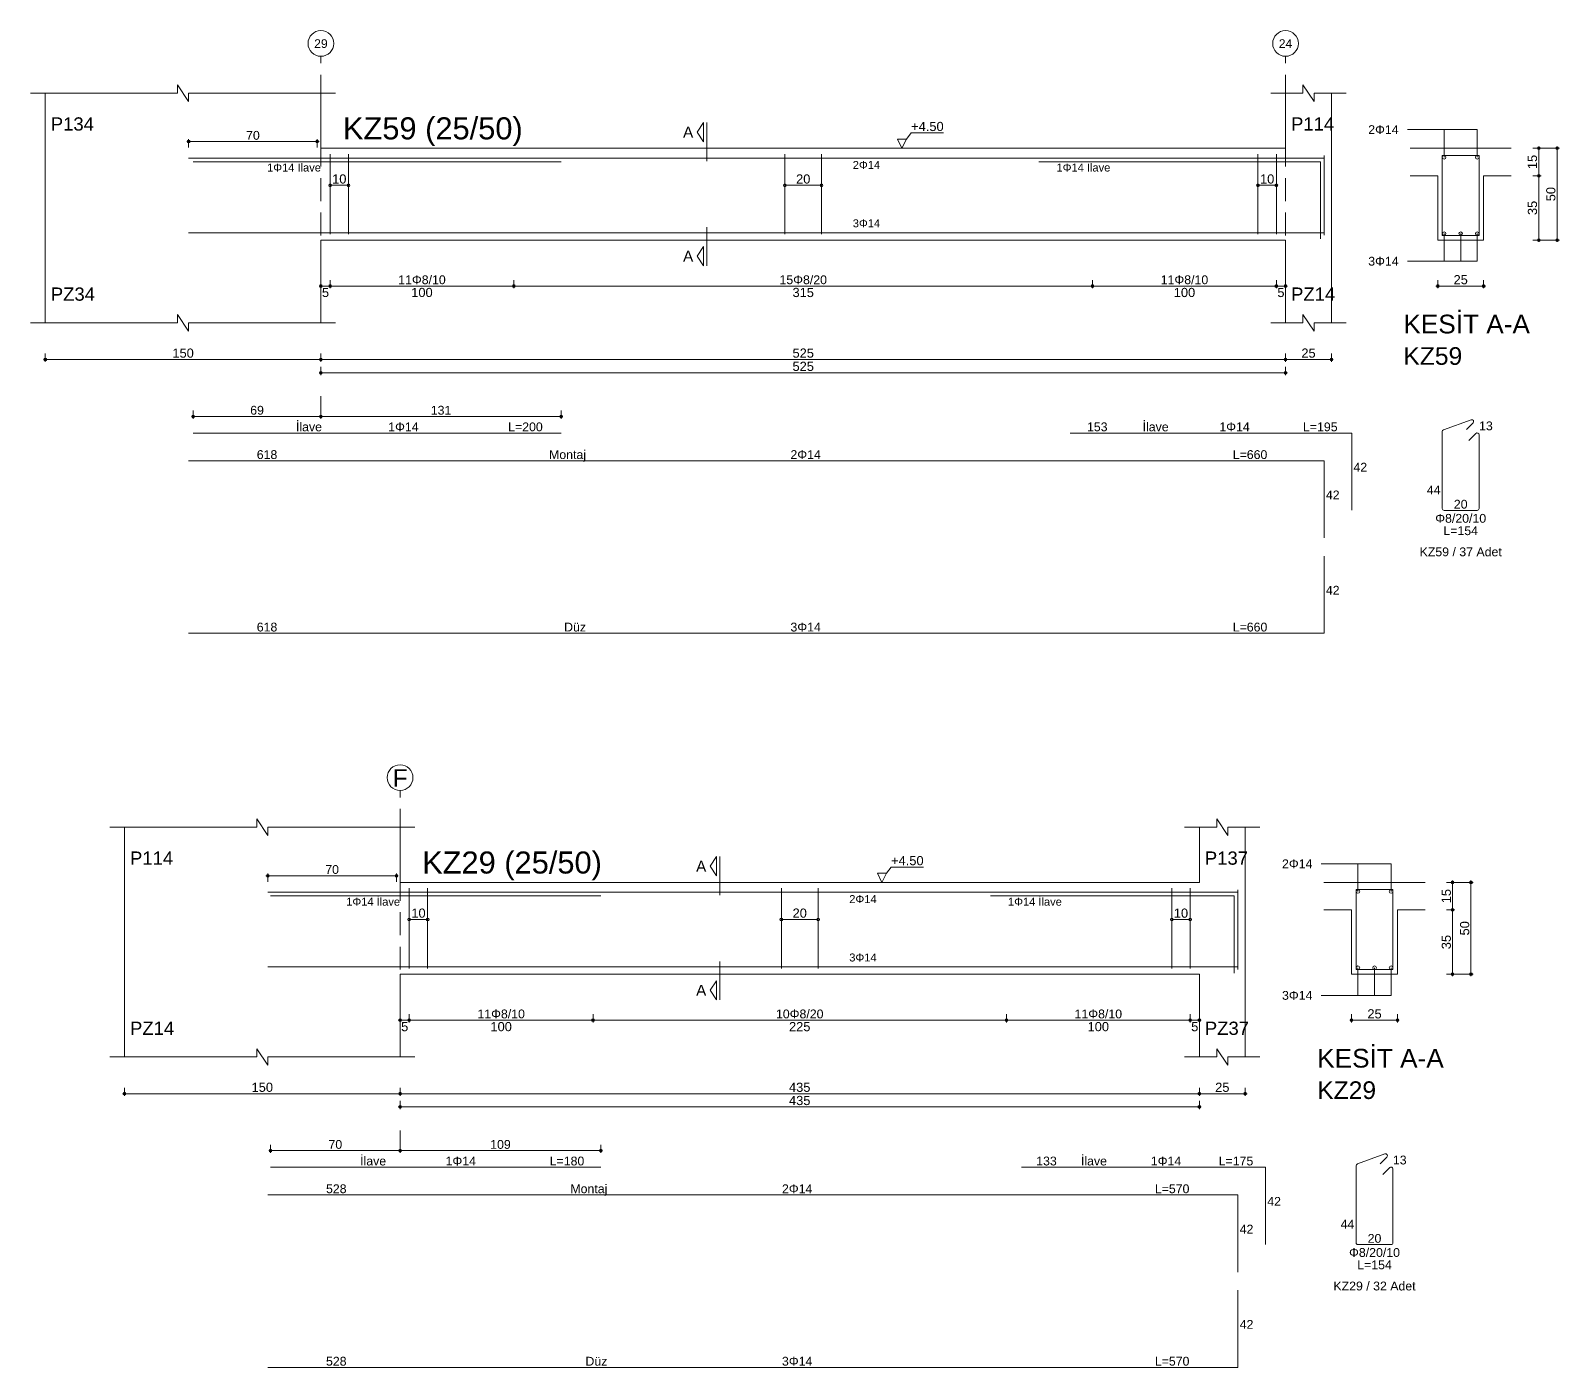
# Model space of a CAD drawing. Header units: millimetres. Extents: x 2232 to 85269, y -3593 to 5869.
# Drawn here: x 30286 to 31534, y -1417 to -326 of the extents above; entities that cross this region are included whole.
import ezdxf

# ---------------------------------------------------------------- set-up
doc = ezdxf.new("R2010")
doc.units = ezdxf.units.MM
doc.linetypes.add('DASHDOT2', pattern=[12.7, 6.35, -3.175, 0, -3.175])
doc.linetypes.add('DASHED4', pattern=[18.75, 12.5, -6.25])
doc.layers.add('aks', color=251, linetype='DASHDOT2', lineweight=35)
for name, color, linetype in [('Donatı Topl. Uzun. Yazısı', 7, 'Continuous'), ('Donatı Uz. Yazısı', 7, 'Continuous'), ('Donatı Yazısı', 7, 'Continuous'), ('Donatı Çizgisi', 7, 'Continuous'), ('Kiriş', 7, 'Continuous'), ('Standart', 7, 'Continuous'), ('Ölçülendirme', 7, 'Continuous')]:
    doc.layers.add(name, color=color, linetype=linetype)
doc.styles.add('arial_1_18', font='arial.ttf', dxfattribs={"height": 0.2})

# ---------------------------------------------------------------- blocks, each defined once
blk = doc.blocks.new('IDE212Entity7292')
at = {"layer": 'aks', "color": 30, "linetype": 'DASHED4', "lineweight": 5}
for points in [[(17312.57, 2016.8), (17312.57, 2151.8)], [(17312.57, 1955.8), (17312.57, 1966.8)]]:
    blk.add_lwpolyline(points, dxfattribs=at)
at = {"layer": 'aks', "color": 1, "linetype": 'Continuous', "lineweight": 5}
blk.add_circle((17312.57, 2158.8), 7, dxfattribs=at)
at = {"layer": 'Donatı Çizgisi', "color": 5, "linetype": 'Continuous', "lineweight": 5}
for points in [[(17317.57, 2055), (17317.57, 2098.6)], [(17327.57, 2055), (17327.57, 2098.6)], [(17520.07, 2055), (17520.07, 2098.6)], [(17540.07, 2055), (17540.07, 2098.6)], [(17732.57, 2055), (17732.57, 2098.6)], [(17742.57, 2055), (17742.57, 2098.6)], [(17768.57, 2054.4), (17768.57, 2097.8)], [(17832.91, 2054.3), (17832.91, 2097.9)], [(17832.91, 2097.9), (17852.91, 2097.9)], [(17852.91, 2054.3), (17852.91, 2097.9)], [(17240.57, 2096.4), (17768.57, 2096.4)], [(17242.07, 2094.4), (17421.82, 2094.4)], [(17633.82, 2094.4), (17766.57, 2094.4)], [(17766.57, 2052.4), (17766.57, 2094.4)], [(17240.57, 2055.8), (17768.57, 2055.8)], [(17832.91, 2054.3), (17852.91, 2054.3)], [(17832.91, 1905.72), (17832.91, 1947.59)], [(17833.58, 1948.54), (17848.59, 1954.01)], [(17846.01, 1948.69), (17849.66, 1952.33)], [(17242.07, 1946.8), (17421.82, 1946.8)], [(17650.82, 1946.8), (17783.57, 1946.8)], [(17783.57, 1904.8), (17783.57, 1946.8)], [(17847.39, 1942.78), (17851.17, 1946.56)], [(17852.91, 1905.72), (17852.91, 1945.84)], [(17240.57, 1931.7), (17768.57, 1931.7)], [(17768.57, 1889.7), (17768.57, 1931.7)], [(17833.93, 1904.7), (17851.89, 1904.7)], [(17768.57, 1837.85), (17768.57, 1879.85)], [(17240.57, 1837.85), (17768.57, 1837.85)]]:
    blk.add_lwpolyline(points, dxfattribs=at)
for centre in [(17833.91, 2096.9), (17851.91, 2096.9), (17833.91, 2055.3), (17842.91, 2055.3), (17851.91, 2055.3)]:
    blk.add_circle(centre, 1, dxfattribs=at)
for centre, start, end in [((17833.93, 1947.59), 110, 180), ((17848.93, 1953.05), 315, 110), ((17851.89, 1945.84), 0, 135), ((17833.93, 1905.72), 180, 270), ((17851.89, 1905.72), 270, 0)]:
    blk.add_arc(centre, 1.02, start, end, dxfattribs=at)
at = {"layer": 'Kiriş', "color": 1, "linetype": 'Continuous', "lineweight": 5}
for points in [[(17154.57, 2131.8), (17234.57, 2131.8)], [(17162.57, 2006.8), (17162.57, 2131.8)], [(17234.57, 2131.8), (17234.57, 2136.3)], [(17240.57, 2127.3), (17234.57, 2136.3)], [(17240.57, 2127.3), (17240.57, 2131.8)], [(17240.57, 2131.8), (17320.57, 2131.8)], [(17312.57, 2101.8), (17312.57, 2131.8)], [(17739.57, 2131.8), (17757.07, 2131.8)], [(17747.57, 2101.8), (17747.57, 2131.8)], [(17757.07, 2131.8), (17757.07, 2136.3)], [(17763.07, 2127.3), (17757.07, 2136.3)], [(17763.07, 2131.8), (17780.57, 2131.8)], [(17763.07, 2127.3), (17763.07, 2131.8)], [(17772.57, 2006.8), (17772.57, 2131.8)], [(17312.57, 2101.8), (17747.57, 2101.8)], [(17815.41, 2101.8), (17870.41, 2101.8)], [(17815.41, 2086.8), (17830.41, 2086.8)], [(17830.41, 2051.8), (17830.41, 2086.8)], [(17855.41, 2086.8), (17870.41, 2086.8)], [(17855.41, 2051.8), (17855.41, 2086.8)], [(17312.57, 2051.8), (17747.57, 2051.8)], [(17312.57, 2006.8), (17312.57, 2051.8)], [(17747.57, 2006.8), (17747.57, 2051.8)], [(17830.41, 2051.8), (17855.41, 2051.8)], [(17154.57, 2006.8), (17234.57, 2006.8)], [(17240.57, 2002.3), (17234.57, 2011.3)], [(17234.57, 2006.8), (17234.57, 2011.3)], [(17240.57, 2006.8), (17320.57, 2006.8)], [(17240.57, 2002.3), (17240.57, 2006.8)], [(17739.57, 2006.8), (17757.07, 2006.8)], [(17763.07, 2002.3), (17757.07, 2011.3)], [(17757.07, 2006.8), (17757.07, 2011.3)], [(17763.07, 2006.8), (17780.57, 2006.8)], [(17763.07, 2002.3), (17763.07, 2006.8)]]:
    blk.add_lwpolyline(points, dxfattribs=at)
at = {"layer": 'Ölçülendirme', "color": 1, "linetype": 'Continuous', "lineweight": 5}
for points in [[(17481.32, 2110.55), (17484.82, 2115.8)], [(17484.82, 2105.3), (17484.82, 2115.8)], [(17486.57, 2094.8), (17486.57, 2115.8)], [(17239.57, 2105.4), (17311.57, 2105.4)], [(17240.57, 2102.15), (17240.57, 2106.65)], [(17310.57, 2102.15), (17310.57, 2106.65)], [(17484.82, 2105.3), (17481.32, 2110.55)], [(17574.82, 2101.8), (17572.32, 2106.8)], [(17572.32, 2106.8), (17577.32, 2106.8)], [(17577.32, 2106.8), (17574.82, 2101.8)], [(17577.32, 2106.8), (17579.82, 2110.13)], [(17579.82, 2110.13), (17597.5, 2110.13)], [(17813.91, 2111.9), (17851.91, 2111.9)], [(17833.91, 2096.9), (17833.91, 2111.9)], [(17851.91, 2096.9), (17851.91, 2111.9)], [(17574.82, 2101.8), (17574.82, 2101.8)], [(17882.16, 2101.8), (17896.66, 2101.8)], [(17885.41, 2050.8), (17885.41, 2102.8)], [(17895.41, 2050.8), (17895.41, 2102.8)], [(17317.57, 2081.6), (17327.57, 2081.6)], [(17520.07, 2081.6), (17540.07, 2081.6)], [(17732.57, 2081.6), (17742.57, 2081.6)], [(17882.16, 2086.8), (17886.66, 2086.8)], [(17486.57, 2037.8), (17486.57, 2058.8)], [(17833.91, 2040.3), (17833.91, 2055.3)], [(17842.91, 2040.3), (17842.91, 2055.3)], [(17851.91, 2040.3), (17851.91, 2055.3)], [(17481.32, 2043.05), (17484.82, 2048.3)], [(17484.82, 2037.8), (17484.82, 2048.3)], [(17882.16, 2051.8), (17896.66, 2051.8)], [(17484.82, 2037.8), (17481.32, 2043.05)], [(17813.91, 2040.3), (17851.91, 2040.3)], [(17311.57, 2026.8), (17748.57, 2026.8)], [(17312.57, 2025.55), (17312.57, 2030.05)], [(17317.57, 2025.55), (17317.57, 2030.05)], [(17417.57, 2025.55), (17417.57, 2030.05)], [(17642.57, 2025.55), (17642.57, 2030.05)], [(17742.57, 2025.55), (17742.57, 2030.05)], [(17747.57, 2025.55), (17747.57, 2030.05)], [(17829.41, 2026.8), (17856.41, 2026.8)], [(17830.41, 2025.55), (17830.41, 2030.05)], [(17855.41, 2025.55), (17855.41, 2030.05)], [(17162.57, 1985.55), (17162.57, 1990.05)], [(17312.57, 1985.55), (17312.57, 1990.05)], [(17747.57, 1985.55), (17747.57, 1990.05)], [(17772.57, 1985.55), (17772.57, 1990.05)], [(17161.57, 1986.8), (17773.57, 1986.8)], [(17312.57, 1978.35), (17312.57, 1982.85)], [(17747.57, 1978.35), (17747.57, 1982.85)], [(17311.57, 1979.6), (17748.57, 1979.6)], [(17241.07, 1955.8), (17313.57, 1955.8)], [(17242.07, 1954.55), (17242.07, 1959.05)], [(17311.57, 1955.8), (17422.82, 1955.8)], [(17312.57, 1954.55), (17312.57, 1959.05)], [(17312.57, 1954.55), (17312.57, 1959.05)], [(17421.82, 1954.55), (17421.82, 1959.05)]]:
    blk.add_lwpolyline(points, dxfattribs=at)
for centre in [(17240.57, 2105.4), (17310.57, 2105.4), (17885.41, 2101.8), (17895.41, 2101.8), (17317.57, 2081.6), (17327.57, 2081.6), (17520.07, 2081.6), (17540.07, 2081.6), (17732.57, 2081.6), (17742.57, 2081.6), (17885.41, 2086.8), (17885.41, 2051.8), (17895.41, 2051.8), (17312.57, 2026.8), (17317.57, 2026.8), (17317.57, 2026.8), (17417.57, 2026.8), (17417.57, 2026.8), (17642.57, 2026.8), (17642.57, 2026.8), (17742.57, 2026.8), (17742.57, 2026.8), (17747.57, 2026.8), (17830.41, 2026.8), (17855.41, 2026.8), (17162.57, 1986.8), (17312.57, 1986.8), (17312.57, 1986.8), (17747.57, 1986.8), (17747.57, 1986.8), (17772.57, 1986.8), (17312.57, 1979.6), (17747.57, 1979.6), (17242.07, 1955.8), (17312.57, 1955.8), (17312.57, 1955.8), (17421.82, 1955.8)]:
    blk.add_circle(centre, 0.75, dxfattribs=at)
at = {"layer": 'aks', "color": 1, "linetype": 'Continuous', "lineweight": 5, "style": 'arial_1_18'}
blk.add_text('F', height=9.45, dxfattribs=at).set_placement((17308.54, 2153.92))
at = {"layer": 'Donatı Topl. Uzun. Yazısı', "color": 1, "linetype": 'Continuous', "lineweight": 5, "style": 'arial_1_18'}
for s, p in [('L=180', (17394, 1947.76)), ('L=175', (17758.1, 1947.76)), ('L=570', (17723.34, 1932.66)), ('L=154', (17833.49, 1891.26)), ('L=570', (17723.34, 1838.81))]:
    blk.add_text(s, height=4.8, dxfattribs=at).set_placement(p)
at = {"layer": 'Donatı Uz. Yazısı', "color": 1, "linetype": 'Continuous', "lineweight": 5, "style": 'arial_1_18'}
for s, p in [('133', (17658.79, 1947.76)), ('13', (17852.91, 1948.3)), ('528', (17272.25, 1932.66)), ('42', (17784.53, 1925.8)), ('42', (17769.53, 1910.7)), ('44', (17824.49, 1913.42)), ('20', (17839.18, 1905.66)), ('42', (17769.53, 1858.85)), ('528', (17272.25, 1838.81))]:
    blk.add_text(s, height=4.8, dxfattribs=at).set_placement(p)
at = {"layer": 'Donatı Yazısı', "color": 5, "linetype": 'Continuous', "lineweight": 5, "style": 'arial_1_18'}
for s, height, p in [('2Φ14', 4.8, (17792.57, 2109.5)), ('1Φ14 İlave', 4.32, (17283.26, 2089.12)), ('1Φ14 İlave', 4.32, (17643.42, 2089.12)), ('3Φ14', 4.8, (17792.57, 2037.9)), ('1Φ14', 4.8, (17337.34, 1947.76)), ('1Φ14', 4.8, (17721.18, 1947.76)), ('2Φ14', 4.8, (17520.41, 1932.66)), ('Φ8/20/10', 4.8, (17829.05, 1897.98)), ('KZ29 / 32 Adet', 4.8, (17820.54, 1879.74)), ('3Φ14', 4.8, (17520.41, 1838.81))]:
    blk.add_text(s, height=height, dxfattribs=at).set_placement(p)
for s, p in [('2Φ14', (17557.03, 2090.52)), ('3Φ14', (17557.03, 2058.76))]:
    blk.add_text(s, height=4.32, rotation=360, dxfattribs=at).set_placement(p)
at = {"layer": 'Donatı Yazısı', "color": 1, "linetype": 'Continuous', "lineweight": 5, "style": 'arial_1_18'}
for s, p in [('İlave', (17290.82, 1947.76)), ('İlave', (17683.12, 1947.76)), ('Montaj', (17405.25, 1932.66)), ('Düz', (17413.45, 1838.81))]:
    blk.add_text(s, height=4.8, dxfattribs=at).set_placement(p)
at = {"layer": 'Kiriş', "color": 1, "linetype": 'Continuous', "lineweight": 5, "style": 'arial_1_18'}
for s, height, p in [('P114', 7.2, (17165.57, 2111.4)), ('KZ29 (25/50)', 12, (17324.57, 2106.6)), ('P137', 7.2, (17750.57, 2111.4)), ('PZ14', 7.2, (17165.57, 2018.8)), ('PZ37', 7.2, (17750.57, 2018.8)), ('KESİT A-A', 10.2, (17811.71, 2001)), ('KZ29', 9.6, (17811.71, 1983.92))]:
    blk.add_text(s, height=height, dxfattribs=at).set_placement(p)
at = {"layer": 'Ölçülendirme', "color": 1, "linetype": 'Continuous', "lineweight": 5, "style": 'arial_1_18'}
for s, height, p in [('A', 5.95, (17473.68, 2107.58)), ('+4.50', 5, (17579.82, 2111.13)), ('70', 4.8, (17271.85, 2106.4)), ('A', 5.95, (17473.68, 2040.08)), ('25', 5, (17839.02, 2027.76)), ('5', 5, (17313.13, 2020.8)), ('100', 5, (17361.75, 2020.8)), ('225', 5, (17524.25, 2020.8)), ('100', 5, (17686.75, 2020.8)), ('5', 5, (17743.13, 2020.8)), ('150', 5, (17231.75, 1987.8)), ('435', 5, (17524.25, 1987.8)), ('25', 5, (17756.19, 1987.8)), ('435', 5, (17524.25, 1980.6))]:
    blk.add_text(s, height=height, dxfattribs=at).set_placement(p)
for s, rotation, p in [('15', 90, (17884.45, 2090.42)), ('10', 360, (17318.69, 2082.56)), ('20', 360, (17526.19, 2082.56)), ('10', 360, (17733.69, 2082.56)), ('50', 90, (17894.45, 2072.92)), ('35', 90, (17884.45, 2065.42))]:
    blk.add_text(s, height=5, rotation=rotation, dxfattribs=at).set_placement(p)
at = {"layer": 'Ölçülendirme', "color": 5, "linetype": 'Continuous', "lineweight": 5, "style": 'arial_1_18'}
for s, p in [('11Φ8/10', (17354.65, 2027.8)), ('10Φ8/20', (17517.15, 2027.8)), ('11Φ8/10', (17679.65, 2027.8)), ('70', (17273.6, 1956.8)), ('109', (17361.61, 1956.8))]:
    blk.add_text(s, height=4.8, dxfattribs=at).set_placement(p)
blk = doc.blocks.new('IDE212Entity7311')
at = {"layer": 'aks', "color": 30, "linetype": 'DASHED4', "lineweight": 5}
for points in [[(7909.48, 1648.65), (7909.48, 1783.65)], [(8434.48, 1648.65), (8434.48, 1783.65)], [(7909.48, 1587.65), (7909.48, 1598.65)]]:
    blk.add_lwpolyline(points, dxfattribs=at)
at = {"layer": 'aks', "color": 1, "linetype": 'Continuous', "lineweight": 5}
for centre in [(7909.48, 1790.65), (8434.48, 1790.65)]:
    blk.add_circle(centre, 7, dxfattribs=at)
at = {"layer": 'Donatı Çizgisi', "color": 5, "linetype": 'Continuous', "lineweight": 5}
for points in [[(7837.48, 1728.25), (8455.48, 1728.25)], [(7839.98, 1726.25), (8040.23, 1726.25)], [(7914.48, 1686.85), (7914.48, 1730.45)], [(7924.48, 1686.85), (7924.48, 1730.45)], [(8161.98, 1686.85), (8161.98, 1730.45)], [(8181.98, 1686.85), (8181.98, 1730.45)], [(8300.23, 1726.25), (8453.48, 1726.25)], [(8419.48, 1686.85), (8419.48, 1730.45)], [(8429.48, 1686.85), (8429.48, 1730.45)], [(8453.48, 1684.25), (8453.48, 1726.25)], [(8455.48, 1686.25), (8455.48, 1729.65)], [(8519.81, 1686.15), (8519.81, 1729.75)], [(8519.81, 1729.75), (8539.81, 1729.75)], [(8539.81, 1686.15), (8539.81, 1729.75)], [(7837.48, 1687.65), (8455.48, 1687.65)], [(8519.81, 1686.15), (8539.81, 1686.15)], [(8520.48, 1580.39), (8535.49, 1585.86)], [(8532.92, 1580.54), (8536.56, 1584.18)], [(7839.98, 1578.65), (8040.23, 1578.65)], [(8317.23, 1578.65), (8470.48, 1578.65)], [(8470.48, 1536.65), (8470.48, 1578.65)], [(8519.81, 1537.57), (8519.81, 1579.44)], [(8534.29, 1574.63), (8538.07, 1578.41)], [(8539.81, 1537.57), (8539.81, 1577.69)], [(7837.48, 1563.55), (8455.48, 1563.55)], [(8455.48, 1521.55), (8455.48, 1563.55)], [(8520.83, 1536.55), (8538.79, 1536.55)], [(8455.48, 1469.7), (8455.48, 1511.7)], [(7837.48, 1469.7), (8455.48, 1469.7)]]:
    blk.add_lwpolyline(points, dxfattribs=at)
for centre in [(8520.81, 1728.75), (8538.81, 1728.75), (8520.81, 1687.15), (8529.81, 1687.15), (8538.81, 1687.15)]:
    blk.add_circle(centre, 1, dxfattribs=at)
for centre, start, end in [((8535.84, 1584.9), 315, 110), ((8520.83, 1579.44), 110, 180), ((8538.79, 1577.69), 0, 135), ((8520.83, 1537.57), 180, 270), ((8538.79, 1537.57), 270, 0)]:
    blk.add_arc(centre, 1.02, start, end, dxfattribs=at)
at = {"layer": 'Kiriş', "color": 1, "linetype": 'Continuous', "lineweight": 5}
for points in [[(7831.48, 1763.65), (7831.48, 1768.15)], [(7837.48, 1759.15), (7831.48, 1768.15)], [(8443.98, 1763.65), (8443.98, 1768.15)], [(8449.98, 1759.15), (8443.98, 1768.15)], [(7751.48, 1763.65), (7831.48, 1763.65)], [(7759.48, 1638.65), (7759.48, 1763.65)], [(7837.48, 1759.15), (7837.48, 1763.65)], [(7837.48, 1763.65), (7917.48, 1763.65)], [(7909.48, 1733.65), (7909.48, 1763.65)], [(8426.48, 1763.65), (8443.98, 1763.65)], [(8434.48, 1733.65), (8434.48, 1763.65)], [(8449.98, 1763.65), (8467.48, 1763.65)], [(8449.98, 1759.15), (8449.98, 1763.65)], [(8459.48, 1638.65), (8459.48, 1763.65)], [(7909.48, 1733.65), (8434.48, 1733.65)], [(8502.31, 1733.65), (8557.31, 1733.65)], [(8502.31, 1718.65), (8517.31, 1718.65)], [(8517.31, 1683.65), (8517.31, 1718.65)], [(8542.31, 1718.65), (8557.31, 1718.65)], [(8542.31, 1683.65), (8542.31, 1718.65)], [(7909.48, 1683.65), (8434.48, 1683.65)], [(7909.48, 1638.65), (7909.48, 1683.65)], [(8434.48, 1638.65), (8434.48, 1683.65)], [(8517.31, 1683.65), (8542.31, 1683.65)], [(7837.48, 1634.15), (7831.48, 1643.15)], [(7831.48, 1638.65), (7831.48, 1643.15)], [(8449.98, 1634.15), (8443.98, 1643.15)], [(8443.98, 1638.65), (8443.98, 1643.15)], [(7751.48, 1638.65), (7831.48, 1638.65)], [(7837.48, 1638.65), (7917.48, 1638.65)], [(7837.48, 1634.15), (7837.48, 1638.65)], [(8426.48, 1638.65), (8443.98, 1638.65)], [(8449.98, 1638.65), (8467.48, 1638.65)], [(8449.98, 1634.15), (8449.98, 1638.65)]]:
    blk.add_lwpolyline(points, dxfattribs=at)
at = {"layer": 'Ölçülendirme', "color": 1, "linetype": 'Continuous', "lineweight": 5}
for points in [[(8114.23, 1742.4), (8117.73, 1747.65)], [(8117.73, 1737.15), (8117.73, 1747.65)], [(8119.48, 1726.65), (8119.48, 1747.65)], [(8117.73, 1737.15), (8114.23, 1742.4)], [(8228.23, 1738.65), (8230.73, 1741.98)], [(8230.73, 1741.98), (8248.4, 1741.98)], [(8500.81, 1743.75), (8538.81, 1743.75)], [(8520.81, 1728.75), (8520.81, 1743.75)], [(8538.81, 1728.75), (8538.81, 1743.75)], [(7836.48, 1737.25), (7908.48, 1737.25)], [(7837.48, 1734), (7837.48, 1738.5)], [(7907.48, 1734), (7907.48, 1738.5)], [(8225.73, 1733.65), (8223.23, 1738.65)], [(8223.23, 1738.65), (8228.23, 1738.65)], [(8228.23, 1738.65), (8225.73, 1733.65)], [(8225.73, 1733.65), (8225.73, 1733.65)], [(8569.06, 1733.65), (8583.56, 1733.65)], [(8572.31, 1682.65), (8572.31, 1734.65)], [(8582.31, 1682.65), (8582.31, 1734.65)], [(8569.06, 1718.65), (8573.56, 1718.65)], [(7914.48, 1713.45), (7924.48, 1713.45)], [(8161.98, 1713.45), (8181.98, 1713.45)], [(8419.48, 1713.45), (8429.48, 1713.45)], [(8119.48, 1669.65), (8119.48, 1690.65)], [(8520.81, 1672.15), (8520.81, 1687.15)], [(8529.81, 1672.15), (8529.81, 1687.15)], [(8538.81, 1672.15), (8538.81, 1687.15)], [(8569.06, 1683.65), (8583.56, 1683.65)], [(8114.23, 1674.9), (8117.73, 1680.15)], [(8117.73, 1669.65), (8114.23, 1674.9)], [(8117.73, 1669.65), (8117.73, 1680.15)], [(8500.81, 1672.15), (8538.81, 1672.15)], [(7908.48, 1658.65), (8435.48, 1658.65)], [(7909.48, 1657.4), (7909.48, 1661.9)], [(7914.48, 1657.4), (7914.48, 1661.9)], [(8014.48, 1657.4), (8014.48, 1661.9)], [(8329.48, 1657.4), (8329.48, 1661.9)], [(8429.48, 1657.4), (8429.48, 1661.9)], [(8434.48, 1657.4), (8434.48, 1661.9)], [(8516.31, 1658.65), (8543.31, 1658.65)], [(8517.31, 1657.4), (8517.31, 1661.9)], [(8542.31, 1657.4), (8542.31, 1661.9)], [(7758.48, 1618.65), (8460.48, 1618.65)], [(7759.48, 1617.4), (7759.48, 1621.9)], [(7909.48, 1617.4), (7909.48, 1621.9)], [(7909.48, 1610.2), (7909.48, 1614.7)], [(8434.48, 1617.4), (8434.48, 1621.9)], [(8434.48, 1610.2), (8434.48, 1614.7)], [(8459.48, 1617.4), (8459.48, 1621.9)], [(7908.48, 1611.45), (8435.48, 1611.45)], [(7839.98, 1586.4), (7839.98, 1590.9)], [(7909.48, 1586.4), (7909.48, 1590.9)], [(7909.48, 1586.4), (7909.48, 1590.9)], [(8040.23, 1586.4), (8040.23, 1590.9)], [(7838.98, 1587.65), (7910.48, 1587.65)], [(7908.48, 1587.65), (8041.23, 1587.65)]]:
    blk.add_lwpolyline(points, dxfattribs=at)
for centre in [(7837.48, 1737.25), (7907.48, 1737.25), (8572.31, 1733.65), (8582.31, 1733.65), (7914.48, 1713.45), (7924.48, 1713.45), (8161.98, 1713.45), (8181.98, 1713.45), (8419.48, 1713.45), (8429.48, 1713.45), (8572.31, 1718.65), (8572.31, 1683.65), (8582.31, 1683.65), (7909.48, 1658.65), (7914.48, 1658.65), (7914.48, 1658.65), (8014.48, 1658.65), (8014.48, 1658.65), (8329.48, 1658.65), (8329.48, 1658.65), (8429.48, 1658.65), (8429.48, 1658.65), (8434.48, 1658.65), (8517.31, 1658.65), (8542.31, 1658.65), (7759.48, 1618.65), (7909.48, 1618.65), (7909.48, 1618.65), (8434.48, 1618.65), (8434.48, 1618.65), (8459.48, 1618.65), (7909.48, 1611.45), (8434.48, 1611.45), (7839.98, 1587.65), (7909.48, 1587.65), (7909.48, 1587.65), (8040.23, 1587.65)]:
    blk.add_circle(centre, 0.75, dxfattribs=at)
at = {"layer": 'aks', "color": 1, "linetype": 'Continuous', "lineweight": 5, "style": 'arial_1_18'}
for s, p in [('29', (7905.8, 1788.21)), ('24', (8430.8, 1788.21))]:
    blk.add_text(s, height=4.725, dxfattribs=at).set_placement(p)
at = {"layer": 'Donatı Topl. Uzun. Yazısı', "color": 1, "linetype": 'Continuous', "lineweight": 5, "style": 'arial_1_18'}
for s, p in [('L=200', (8011.38, 1579.61)), ('L=195', (8443.98, 1579.61)), ('L=660', (8405.74, 1564.51)), ('L=154', (8520.39, 1523.11)), ('L=660', (8405.74, 1470.66))]:
    blk.add_text(s, height=4.8, dxfattribs=at).set_placement(p)
at = {"layer": 'Donatı Uz. Yazısı', "color": 1, "linetype": 'Continuous', "lineweight": 5, "style": 'arial_1_18'}
for s, p in [('153', (8326.42, 1579.61)), ('13', (8539.81, 1580.15)), ('618', (7874.56, 1564.51)), ('42', (8471.44, 1557.65)), ('44', (8511.39, 1545.27)), ('42', (8456.44, 1542.55)), ('20', (8526.08, 1537.51)), ('42', (8456.44, 1490.7)), ('618', (7874.56, 1470.66))]:
    blk.add_text(s, height=4.8, dxfattribs=at).set_placement(p)
at = {"layer": 'Donatı Yazısı', "color": 5, "linetype": 'Continuous', "lineweight": 5, "style": 'arial_1_18'}
for s, height, p in [('2Φ14', 4.8, (8479.48, 1741.35)), ('1Φ14 İlave', 4.32, (7880.17, 1720.97)), ('1Φ14 İlave', 4.32, (8309.83, 1720.97)), ('3Φ14', 4.8, (8479.48, 1669.75)), ('1Φ14', 4.8, (7946.11, 1579.61)), ('1Φ14', 4.8, (8398.45, 1579.61)), ('2Φ14', 4.8, (8165.02, 1564.51)), ('Φ8/20/10', 4.8, (8515.95, 1529.83)), ('KZ59 / 37 Adet', 4.8, (8507.44, 1511.59)), ('3Φ14', 4.8, (8165.02, 1470.66))]:
    blk.add_text(s, height=height, dxfattribs=at).set_placement(p)
for s, p in [('2Φ14', (8198.94, 1722.37)), ('3Φ14', (8198.94, 1690.61))]:
    blk.add_text(s, height=4.32, rotation=360, dxfattribs=at).set_placement(p)
at = {"layer": 'Donatı Yazısı', "color": 1, "linetype": 'Continuous', "lineweight": 5, "style": 'arial_1_18'}
for s, p in [('İlave', (7895.9, 1579.61)), ('İlave', (8356.7, 1579.61)), ('Montaj', (8033.65, 1564.51)), ('Düz', (8041.85, 1470.66))]:
    blk.add_text(s, height=4.8, dxfattribs=at).set_placement(p)
at = {"layer": 'Kiriş', "color": 1, "linetype": 'Continuous', "lineweight": 5, "style": 'arial_1_18'}
for s, height, p in [('P134', 7.2, (7762.48, 1743.25)), ('KZ59 (25/50)', 12, (7921.48, 1738.45)), ('P114', 7.2, (8437.48, 1743.25)), ('PZ34', 7.2, (7762.48, 1650.65)), ('PZ14', 7.2, (8437.48, 1650.65)), ('KESİT A-A', 10.2, (8498.61, 1632.85)), ('KZ59', 9.6, (8498.61, 1615.77))]:
    blk.add_text(s, height=height, dxfattribs=at).set_placement(p)
at = {"layer": 'Ölçülendirme', "color": 1, "linetype": 'Continuous', "lineweight": 5, "style": 'arial_1_18'}
for s, height, p in [('+4.50', 5, (8230.73, 1742.98)), ('70', 4.8, (7868.75, 1738.25)), ('A', 5.95, (8106.58, 1739.43)), ('A', 5.95, (8106.58, 1671.93)), ('25', 5, (8525.93, 1659.61)), ('5', 5, (7910.03, 1652.65)), ('100', 5, (7958.65, 1652.65)), ('315', 5, (8166.15, 1652.65)), ('100', 5, (8373.65, 1652.65)), ('5', 5, (8430.03, 1652.65)), ('150', 5, (7828.65, 1619.65)), ('525', 5, (8166.15, 1619.65)), ('25', 5, (8443.09, 1619.65)), ('525', 5, (8166.15, 1612.45))]:
    blk.add_text(s, height=height, dxfattribs=at).set_placement(p)
for s, rotation, p in [('15', 90, (8571.35, 1722.27)), ('10', 360, (7915.59, 1714.41)), ('20', 360, (8168.09, 1714.41)), ('10', 360, (8420.59, 1714.41)), ('50', 90, (8581.35, 1704.77)), ('35', 90, (8571.35, 1697.27))]:
    blk.add_text(s, height=5, rotation=rotation, dxfattribs=at).set_placement(p)
at = {"layer": 'Ölçülendirme', "color": 5, "linetype": 'Continuous', "lineweight": 5, "style": 'arial_1_18'}
for s, p in [('11Φ8/10', (7951.55, 1659.65)), ('15Φ8/20', (8159.05, 1659.65)), ('11Φ8/10', (8366.55, 1659.65)), ('69', (7871, 1588.65)), ('131', (7969.26, 1588.65))]:
    blk.add_text(s, height=4.8, dxfattribs=at).set_placement(p)

msp = doc.modelspace()

# ---------------------------------------------------------------- block references
at = {"layer": 'Standart', "xscale": 1.5, "yscale": 1.5, "zscale": 1.5}
for name, p in [('IDE212Entity7311', (18658.6, -3022.2)), ('IDE212Entity7292', (4618.6, -4173.7))]:
    msp.add_blockref(name, p, dxfattribs=at)

doc.saveas('drawing.dxf')
